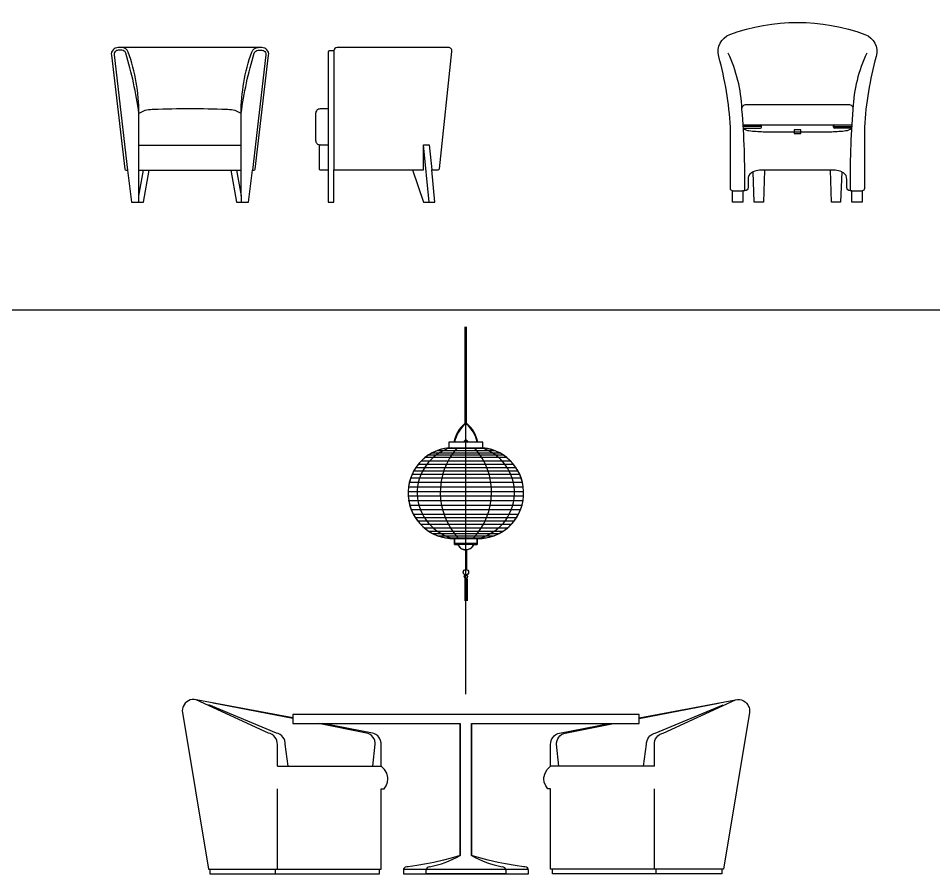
# Model space of a CAD drawing. Header units: millimetres. Extents: x 1987 to 28581, y 809 to 14560.
# Drawn here: x 12467 to 16494, y 3742 to 7504 of the extents above; entities that cross this region are included whole.
import ezdxf

# ---------------------------------------------------------------- set-up
doc = ezdxf.new("R2010")
doc.units = ezdxf.units.MM
doc.layers.add('www.cad-blocks.net', color=7, linetype='Continuous')

# ---------------------------------------------------------------- blocks, each defined once
blk = doc.blocks.new('A$C636D50C3')
for p, q in [((1245, 1981.5), (1245, 2404.7)), ((1248, 1981.5), (1248, 2404.7)), ((1248, 789.8), (1248, 2404.7)), ((1251, 1981.5), (1251, 2404.7)), ((1248, 1898.7), (1173, 1898.7)), ((1173, 1898.7), (1173, 1873.7)), ((1173, 1898.7), (1173, 1873.7)), ((1323, 1898.7), (1173, 1898.7)), ((1323, 1898.7), (1248, 1898.7)), ((1323, 1873.7), (1323, 1898.7)), ((1323, 1873.7), (1323, 1898.7)), ((1123, 1861.7), (1100.8, 1851.7)), ((1146.7, 1869.1), (1123, 1861.7)), ((1123, 1861.7), (1373, 1861.7)), ((1173, 1873.7), (1146.7, 1869.1)), ((1159.2, 1871.7), (1336.8, 1871.7)), ((1173, 1873.7), (1323, 1873.7)), ((1349.3, 1869.1), (1323, 1873.7)), ((1373, 1861.7), (1349.3, 1869.1)), ((1395.2, 1851.7), (1373, 1861.7)), ((1053.1, 1816.7), (1039.4, 1801.7)), ((1070.1, 1831.7), (1053.1, 1816.7)), ((1053.1, 1816.7), (1442.9, 1816.7)), ((1083.9, 1841.7), (1070.1, 1831.7)), ((1070.1, 1831.7), (1425.9, 1831.7)), ((1100.8, 1851.7), (1083.9, 1841.7)), ((1083.9, 1841.7), (1412.1, 1841.7)), ((1100.8, 1851.7), (1395.2, 1851.7)), ((1412.1, 1841.7), (1395.2, 1851.7)), ((1425.9, 1831.7), (1412.1, 1841.7)), ((1442.9, 1816.7), (1425.9, 1831.7)), ((1456.6, 1801.7), (1442.9, 1816.7)), ((1028.2, 1786.7), (1019, 1771.7)), ((1039.4, 1801.7), (1028.2, 1786.7)), ((1028.2, 1786.7), (1467.8, 1786.7)), ((1039.4, 1801.7), (1456.6, 1801.7)), ((1467.8, 1786.7), (1456.6, 1801.7)), ((1477, 1771.7), (1467.8, 1786.7)), ((1005.4, 1741.7), (999.4, 1721.7)), ((1011.4, 1756.7), (1005.4, 1741.7)), ((1005.4, 1741.7), (1490.6, 1741.7)), ((1019, 1771.7), (1011.4, 1756.7)), ((1011.4, 1756.7), (1484.6, 1756.7)), ((1019, 1771.7), (1477, 1771.7)), ((1484.6, 1756.7), (1477, 1771.7)), ((1490.6, 1741.7), (1484.6, 1756.7)), ((1496.6, 1721.7), (1490.6, 1741.7)), ((995.6, 1701.7), (994.1, 1681.7)), ((994.1, 1701.7), (1501.9, 1701.7)), ((999.4, 1721.7), (995.6, 1701.7)), ((999.4, 1721.7), (1496.6, 1721.7)), ((1500.4, 1701.7), (1496.6, 1721.7)), ((1501.9, 1681.7), (1500.4, 1701.7)), ((994.1, 1681.7), (994.1, 1661.7)), ((994.1, 1681.7), (1501.9, 1681.7)), ((994.1, 1661.7), (996.3, 1641.7)), ((994.1, 1661.7), (1501.9, 1661.7)), ((1499.6, 1641.7), (1501.9, 1661.7)), ((1501.9, 1661.7), (1501.9, 1681.7)), ((994.1, 1641.7), (1501.9, 1641.7)), ((996.3, 1641.7), (1000.7, 1621.7)), ((1000.7, 1621.7), (1007.3, 1601.7)), ((1000.7, 1621.7), (1495.3, 1621.7)), ((1488.7, 1601.7), (1495.3, 1621.7)), ((1495.3, 1621.7), (1499.6, 1641.7)), ((1007.3, 1601.7), (1016.3, 1581.7)), ((1007.3, 1601.7), (1488.7, 1601.7)), ((1016.3, 1581.7), (1024.9, 1566.7)), ((1016.3, 1581.7), (1479.7, 1581.7)), ((1471.1, 1566.7), (1479.7, 1581.7)), ((1479.7, 1581.7), (1488.7, 1601.7)), ((1024.9, 1566.7), (1035.5, 1551.7)), ((1024.9, 1566.7), (1471.1, 1566.7)), ((1035.5, 1551.7), (1048.2, 1536.7)), ((1035.5, 1551.7), (1460.5, 1551.7)), ((1048.2, 1536.7), (1064, 1521.7)), ((1048.2, 1536.7), (1447.7, 1536.7)), ((1432, 1521.7), (1447.7, 1536.7)), ((1447.7, 1536.7), (1460.5, 1551.7)), ((1460.5, 1551.7), (1471.1, 1566.7)), ((1064, 1521.7), (1083.9, 1506.7)), ((1064, 1521.7), (1432, 1521.7)), ((1083.9, 1506.7), (1100.9, 1496.7)), ((1083.9, 1506.7), (1412, 1506.7)), ((1100.9, 1496.7), (1123, 1486.7)), ((1100.9, 1496.7), (1395.1, 1496.7)), ((1372.9, 1486.7), (1395.1, 1496.7)), ((1395.1, 1496.7), (1412, 1506.7)), ((1412, 1506.7), (1432, 1521.7)), ((1123, 1486.7), (1159.3, 1476.7)), ((1123, 1486.7), (1372.9, 1486.7)), ((1159.3, 1476.7), (1177, 1474.4)), ((1159.3, 1476.7), (1336.7, 1476.7)), ((1177, 1474.4), (1198, 1473.7)), ((1198, 1473.7), (1198, 1448.7)), ((1198, 1448.7), (1198, 1473.7)), ((1198, 1473.7), (1298, 1473.7)), ((1198, 1453.7), (1298, 1453.7)), ((1298, 1473.7), (1318.9, 1474.4)), ((1298, 1448.7), (1298, 1473.7)), ((1298, 1473.7), (1298, 1448.7)), ((1318.9, 1474.4), (1336.7, 1476.7)), ((1336.7, 1476.7), (1372.9, 1486.7)), ((1198, 1448.7), (1212.7, 1448.7)), ((1298, 1448.7), (1198, 1448.7)), ((1212.7, 1448.7), (1215.1, 1443.1)), ((1215.1, 1443.1), (1218.9, 1437.7)), ((1218.9, 1437.7), (1226.4, 1431.1)), ((1226.4, 1431.1), (1231.6, 1428.3)), ((1231.6, 1428.3), (1240.4, 1425.9)), ((1240.4, 1425.9), (1244.9, 1425.6)), ((1244.9, 1425.6), (1248, 1425.7)), ((1246, 1419.6), (1246, 1337.8)), ((1248, 1425.7), (1251.1, 1425.6)), ((1248, 1419.6), (1248, 1338)), ((1250, 1419.6), (1250, 1337.8)), ((1251.1, 1425.6), (1255.5, 1425.9)), ((1255.5, 1425.9), (1264.4, 1428.3)), ((1264.4, 1428.3), (1269.6, 1431.1)), ((1269.6, 1431.1), (1277.1, 1437.7)), ((1277.1, 1437.7), (1280.8, 1443.1)), ((1280.8, 1443.1), (1283.3, 1448.7)), ((1283.3, 1448.7), (1298, 1448.7)), ((1242.9, 1296.9), (1242.9, 1200)), ((1244.9, 1296.8), (1244.9, 1200)), ((1246, 1314.2), (1246, 1313.7)), ((1247, 1296.8), (1247, 1200)), ((1248, 1300), (1248, 1200)), ((1248, 1300), (1248, 1200)), ((1249, 1296.8), (1249, 1200)), ((1250, 1314.2), (1250, 1313.7)), ((1251.1, 1296.8), (1251.1, 1200)), ((1253.1, 1296.9), (1253.1, 1200)), ((43.7, 766), (35.6, 764.2)), ((53.2, 766.2), (43.7, 766)), ((61.6, 765), (53.2, 766.2)), ((2, 730.4), (0.7, 724.6)), ((4, 735.9), (2, 730.4)), ((7.8, 743.2), (4, 735.9)), ((13, 749.9), (7.8, 743.2)), ((19.5, 755.9), (13, 749.9)), ((27.1, 760.8), (19.5, 755.9)), ((35.6, 764.2), (27.1, 760.8)), ((486, 684.9), (61.6, 765)), ((380.1, 618.7), (61.6, 765)), ((2115.9, 618.7), (2434.4, 765)), ((0.7, 724.6), (0, 716.3)), ((0, 716.3), (0.7, 708.3)), ((0.7, 708.3), (114.9, 20)), ((486, 700), (486, 660)), ((1248, 700), (486, 700)), ((2010, 700), (1248, 700)), ((2010, 660), (2010, 700)), ((486, 660), (1223, 660)), ((836.8, 618.7), (618.1, 660)), ((1223, 80), (1223, 660)), ((1223, 80), (1223, 660)), ((1223, 660), (1223, 80)), ((1273, 660), (1273, 80)), ((1273, 80), (1273, 660)), ((1273, 660), (2010, 660)), ((386.6, 616.7), (380.1, 618.7)), ((395.7, 612), (386.6, 616.7)), ((403.4, 605.9), (395.7, 612)), ((407.7, 601.1), (403.4, 605.9)), ((843.3, 616.7), (836.8, 618.7)), ((836.8, 618.7), (836.8, 618.7)), ((852.4, 612), (843.3, 616.7)), ((860.1, 605.9), (852.4, 612)), ((864.4, 601.1), (860.1, 605.9)), ((2088.3, 601.1), (2092.6, 605.9)), ((2092.6, 605.9), (2100.3, 612)), ((2100.3, 612), (2109.4, 616.7)), ((2109.4, 616.7), (2115.9, 618.7)), ((413.1, 592.7), (407.7, 601.1)), ((416, 585.7), (413.1, 592.7)), ((418.2, 575.5), (416, 585.7)), ((418.5, 570.1), (418.2, 575.5)), ((418.5, 472.5), (418.5, 570.1)), ((869.8, 592.7), (864.4, 601.1)), ((872.7, 585.7), (869.8, 592.7)), ((874.9, 575.5), (872.7, 585.7)), ((875.2, 570.1), (874.9, 575.5)), ((875.2, 472.5), (875.2, 570.1)), ((2077.5, 570.1), (2077.8, 575.5)), ((2077.5, 472.5), (2077.5, 570.1)), ((2077.8, 575.5), (2080, 585.7)), ((2080, 585.7), (2082.9, 592.7)), ((2082.9, 592.7), (2088.3, 601.1)), ((418.5, 472.5), (875.2, 472.5)), ((890.3, 458.2), (875.2, 472.5)), ((899.8, 442.5), (890.3, 458.2)), ((2077.5, 472.5), (1620.8, 472.5)), ((904.6, 423.7), (899.8, 442.5)), ((903.3, 402.6), (904.9, 417.1)), ((904.9, 417.1), (904.6, 423.7)), ((1591.1, 417.1), (1591.4, 423.7)), ((418.5, 20), (418.5, 373)), ((875.2, 20), (875.2, 373)), ((875.2, 373), (887.8, 373)), ((887.8, 373), (897, 385.9)), ((897, 385.9), (903.3, 402.6)), ((2077.5, 20), (2077.5, 373)), ((1074.1, 43.2), (1031.5, 35.9)), ((1106.6, 49.7), (1074.1, 43.2)), ((1149.5, 59.5), (1106.6, 49.7)), ((1182.7, 68.2), (1149.5, 59.5)), ((1223, 80), (1182.7, 68.2)), ((1313.3, 68.2), (1273, 80)), ((1346.5, 59.5), (1313.3, 68.2)), ((1389.4, 49.7), (1346.5, 59.5)), ((1421.9, 43.2), (1389.4, 49.7)), ((1464.5, 35.9), (1421.9, 43.2)), ((114.9, 20), (121.9, 20)), ((121.9, 20), (121.9, 0)), ((121.9, 20), (867.5, 20)), ((121.9, 0), (867.5, 0)), ((410.8, 0), (410.8, 20)), ((410.8, 20), (418.5, 20)), ((867.5, 0), (867.5, 20)), ((867.5, 20), (875.2, 20)), ((974.2, 20.9), (973, 15)), ((973, 15), (973, 0)), ((974, 20), (1522, 20)), ((977.4, 25.6), (974.2, 20.9)), ((981.5, 28.5), (977.4, 25.6)), ((988, 30), (981.5, 28.5)), ((994.3, 30.8), (988, 30)), ((1031.5, 35.9), (994.3, 30.8)), ((1073, 0), (1073, 15)), ((1423, 0), (1073, 0)), ((1423, 15), (1423, 0)), ((1501.7, 30.8), (1464.5, 35.9)), ((1508, 30), (1501.7, 30.8)), ((1514.5, 28.5), (1508, 30)), ((1518.6, 25.6), (1514.5, 28.5)), ((1521.8, 20.9), (1518.6, 25.6)), ((1523, 15), (1521.8, 20.9)), ((1523, 0), (1523, 15)), ((2374.1, 20), (1628.5, 20)), ((2085.2, 20), (2077.5, 20)), ((2085.2, 0), (2085.2, 20)), ((973, 0), (1523, 0))]:
    blk.add_line(p, q)
at = {"extrusion": (0, 0, -1)}
for p, q in [((2434.4, 765), (2442.8, 766.2)), ((2442.8, 766.2), (2452.3, 766)), ((2452.3, 766), (2460.3, 764.2)), ((2010, 684.9), (2434.4, 765)), ((2460.3, 764.2), (2468.9, 760.8)), ((2468.9, 760.8), (2476.5, 755.9)), ((2476.5, 755.9), (2483, 749.9)), ((2483, 749.9), (2488.2, 743.2)), ((2488.2, 743.2), (2492, 735.9)), ((2492, 735.9), (2494, 730.4)), ((2494, 730.4), (2495.3, 724.6)), ((2495.3, 708.3), (2381.1, 20)), ((2495.3, 724.6), (2496, 716.3)), ((2496, 716.3), (2495.3, 708.3)), ((1659.2, 618.7), (1877.9, 660)), ((1631.6, 601.1), (1635.9, 605.9)), ((1635.9, 605.9), (1643.6, 612)), ((1643.6, 612), (1652.7, 616.7)), ((1652.7, 616.7), (1659.2, 618.7)), ((1659.2, 618.7), (1659.2, 618.7)), ((1620.8, 570.1), (1621.1, 575.5)), ((1620.8, 472.5), (1620.8, 570.1)), ((1621.1, 575.5), (1623.3, 585.7)), ((1623.3, 585.7), (1626.2, 592.7)), ((1626.2, 592.7), (1631.6, 601.1)), ((1596.2, 442.5), (1605.7, 458.2)), ((1605.7, 458.2), (1620.8, 472.5)), ((1592.7, 402.6), (1591.1, 417.1)), ((1591.4, 423.7), (1596.2, 442.5)), ((1599, 385.9), (1592.7, 402.6)), ((1608.2, 373), (1599, 385.9)), ((1620.8, 373), (1608.2, 373)), ((1620.8, 20), (1620.8, 373)), ((1628.5, 20), (1620.8, 20)), ((1628.5, 0), (1628.5, 20)), ((2374.1, 0), (1628.5, 0)), ((2381.1, 20), (2374.1, 20)), ((2374.1, 20), (2374.1, 0))]:
    blk.add_line(p, q, dxfattribs=at)
for points in [[(466.5, 472.5), (453.2, 570.1), (452.9, 575.5), (450.7, 585.7), (447.8, 592.7), (442.4, 601.1), (438.1, 605.9), (430.4, 612), (421.4, 616.7), (414.8, 618.7), (116.4, 742.2)], [(486, 682), (136, 750.1)], [(2010, 682), (2360, 750.1)], [(2029.5, 472.5), (2042.8, 570.1), (2043.1, 575.5), (2045.3, 585.7), (2048.2, 592.7), (2053.5, 601.1), (2057.9, 605.9), (2065.5, 612), (2074.6, 616.7), (2081.2, 618.7), (2379.5, 742.2)], [(838.6, 472.5), (849.5, 570.1), (849.2, 575.5), (847, 585.7), (844.1, 592.7), (838.7, 601.1), (834.4, 605.9), (826.7, 612), (817.6, 616.7), (811.1, 618.7), (599.1, 660)], [(1657.4, 472.5), (1646.5, 570.1), (1646.8, 575.5), (1649, 585.7), (1651.9, 592.7), (1657.3, 601.1), (1661.6, 605.9), (1669.3, 612), (1678.4, 616.7), (1684.9, 618.7), (1896.9, 660)]]:
    blk.add_lwpolyline(points)
for centre, radius in [((1248, 1422.7), 3.06), ((1248, 1326), 12), ((1248, 1307), 7)]:
    blk.add_circle(centre, radius)
for centre, radius, start, end in [((1340.5, 1867.7), 148.6, 130.9054, 167.9466), ((1340.5, 1867.7), 145.6, 130.9054, 167.9466), ((1248, 1973), 8.48, 55.1126, 124.8874), ((1248, 1973), 5.48, 55.1126, 124.8874), ((1155.5, 1867.7), 145.6, 12.0534, 49.0946), ((1155.5, 1867.7), 148.6, 12.0534, 49.0946), ((1248, 1898.3), 8.77, 2.4357, 177.5643), ((1248, 1898.5), 3.77, 2.4357, 177.5643), ((1194.3, 1674.3), 200.6, 96.09, 271.0626), ((1240.1, 1675.7), 206.1, 106.06, 258.5239), ((1429.8, 1677.6), 294.6, 138.2741, 223.7904), ((1066.2, 1677.6), 294.6, 316.2096, 41.7259), ((1255.8, 1675.7), 206.1, 281.4761, 73.94), ((1301.7, 1674.3), 200.6, 268.9374, 83.91), ((1244.9, 1459.6), 34, 198.7071, 275.1745), ((1250.2, 1460.5), 34.9, 266.4496, 340.1691), ((1246.5, 1296.5), 3.63, 83.7977, 186.5863), ((1249, 1296.5), 4.15, 121.0316, 184.0136), ((1253.1, 1296.7), 6.07, 146.6214, 178.8359), ((1242.9, 1296.7), 6.07, 1.1641, 33.3786), ((1247, 1296.5), 4.15, 355.9864, 58.9684), ((1249.5, 1296.5), 3.63, 353.4137, 96.2023), ((991, 499), 478.9, 281.6789, 298.9674), ((1504.9, 499), 478.9, 241.0326, 258.3211), ((1088, 15), 15, 90, 180), ((1408, 15), 15, 0, 90)]:
    blk.add_arc(centre, radius, start, end)
blk = doc.blocks.new('A$C47013031')
at = {"ltscale": 40}
blk.add_line((121.1, 250), (571.1, 250), dxfattribs=at)
for p, q in [((121.1, 140), (166.1, 140)), ((526.1, 140), (571.1, 140))]:
    blk.add_line(p, q)
for points in [[(526.1, 140), (551.1, 0), (571.1, 0), (604.1, 0), (620.5, 140), (627.2, 140, 0.380315), (633.2, 145.3), (692.1, 646.5, 0.448945), (662.3, 680), (645.8, 680), (46.4, 680), (29.8, 680, 0.448945), (0, 646.5), (59, 145.3, 0.380315), (64.9, 140), (71.6, 140), (88.1, 0), (121.1, 0), (141.1, 0), (166.1, 140), (526.1, 140)], [(121.1, 390, 0.040321), (63.3, 656, 0.318285), (46.4, 668), (29.8, 668, 0.448945), (11.9, 647.9), (71.6, 140)], [(571.1, 390, -0.040321), (628.8, 656, -0.318285), (645.8, 668), (662.3, 668, -0.448945), (680.2, 647.9), (620.5, 140)]]:
    blk.add_lwpolyline(points, format="xyb", dxfattribs=at)
for points in [[(121.1, 28), (121.1, 140), (121.1, 390, 0.084208), (74.7, 660, 0.318285), (46.4, 680)], [(571.1, 28), (571.1, 140), (571.1, 390, -0.084208), (617.5, 660, -0.318285), (645.8, 680, -0.260336)], [(571.1, 390, 0.097662), (535.4, 404.8, 0.042033), (505.5, 407.5, 0.009195), (346.1, 410, 0.009195), (186.7, 407.5, 0.042033), (156.7, 404.8, 0.097662), (121.1, 390)]]:
    blk.add_lwpolyline(points, format="xyb")
for points in [[(121.1, 28), (141.1, 140)], [(551.1, 140), (571.1, 28)], [(121.1, 0), (121.1, 28)], [(571.1, 28), (571.1, 0)]]:
    blk.add_lwpolyline(points)
blk = doc.blocks.new('A$C09C97512')
at = {"ltscale": 40}
for p, q in [((80, 665), (80, 142)), ((55, 410), (55, 142)), ((500, 0), (475, 252))]:
    blk.add_line(p, q, dxfattribs=at)
blk.add_line((20, 252), (55, 252))
blk.add_lwpolyline([(425.9, 142), (475, 0), (525, 0), (510.9, 142), (539.4, 142, 0.376177), (544.4, 146.3), (599.9, 663, 0.453302), (585, 680), (95, 680, 0.414214), (80, 665), (60, 665, 0.414214), (55, 660), (55, 410), (20, 410, 0.414214), (0, 390), (0, 272, 0.414214), (20, 252, 0.414214), (15, 247), (15, 147, 0.414214), (20, 142), (55, 142), (55, 0), (80, 0), (80, 142), (425.9, 142)], format="xyb")
blk.add_lwpolyline([(425.9, 142), (475, 142), (475, 252), (500, 252), (510.9, 142)], dxfattribs=at)
blk = doc.blocks.new('A$C0D123547')
for p, q in [((109.5, 340), (587.8, 340)), ((110.5, 325), (185.5, 325)), ((190.5, 330), (190.5, 335)), ((506.8, 330), (506.8, 335)), ((586.8, 325), (511.8, 325))]:
    blk.add_line(p, q)
at = {"ltscale": 40}
for p, q in [((190.5, 332.5), (110, 332.5)), ((506.8, 332.5), (587.3, 332.5)), ((63.6, 50), (108.6, 50)), ((588.6, 50), (633.6, 50))]:
    blk.add_line(p, q, dxfattribs=at)
blk.add_lwpolyline([(633.6, 50), (633.6, 0), (588.6, 0), (588.6, 50), (580.5, 50, -0.41045), (565.5, 64.8, 0.000628), (565.3, 100.3, 0.28591), (551.1, 128.7, 0.032397), (543.4, 133.1), (538.6, 0), (498.6, 0), (493.6, 140), (203.6, 140), (198.6, 0), (158.6, 0), (153.9, 133.1, 0.032397), (146.2, 128.7, 0.28591), (132, 100.3, 0.000628), (131.7, 64.8, -0.41045), (116.7, 50), (108.6, 50), (108.6, 0), (63.6, 0), (63.6, 50, -0.414214), (53.6, 60), (53.6, 329.8, 0.052878), (2.4, 641.2, -0.388961), (51.7, 737.5, -0.179672), (645.5, 737.5, -0.388961), (694.8, 641.2, 0.052878), (643.6, 329.8), (643.6, 60, -0.414214)], format="xyb", close=True)
for points in [[(104.4, 408.3, -0.439307), (124.3, 430), (573, 430, -0.439307), (592.9, 408.3)], [(110.5, 325, 0.129316), (135.4, 314.5, 0.017526), (197.9, 310), (499.4, 310, 0.017526), (561.9, 314.5, 0.129316), (586.8, 325)], [(203.6, 140), (182, 140, 0.107027), (153.9, 133.1)], [(543.4, 133.1, 0.107027), (515.3, 140), (493.6, 140)]]:
    blk.add_lwpolyline(points, format="xyb")
blk.add_lwpolyline([(333.6, 302.5), (363.6, 302.5), (363.6, 317.5), (333.6, 317.5)], close=True)
for centre, start, end in [((-536.7, 383), 2.4096, 25.1472), ((1234, 383), 154.853, 177.5903)]:
    blk.add_arc(centre, 641.6, start, end, dxfattribs=at)
for centre, radius, start, end in [((-3397.8, 110.2), 3514.8, 359.0182, 4.8648), ((4095.1, 110.2), 3514.8, 175.1352, 180.9818), ((185.5, 335), 5, 0, 90), ((185.5, 330), 5, 270, 0), ((511.8, 335), 5, 90, 180), ((511.8, 330), 5, 180, 270)]:
    blk.add_arc(centre, radius, start, end)
blk = doc.blocks.new('FORMAT')
at = {"layer": 'www.cad-blocks.net', "color": 155, "true_color": 0x546d8e}
blk.add_line((3579.3, 6222.4), (28581.4, 6222.4), dxfattribs=at)

msp = doc.modelspace()

# ---------------------------------------------------------------- block references
for name, p in [('FORMAT', (0, 0)), ('A$C0D123547', (15546.1, 6695.6)), ('A$C47013031', (12876.1, 6695.6)), ('A$C09C97512', (13774.8, 6695.6)), ('A$C636D50C3', (13188, 3741.8))]:
    msp.add_blockref(name, p)

doc.saveas('drawing.dxf')
